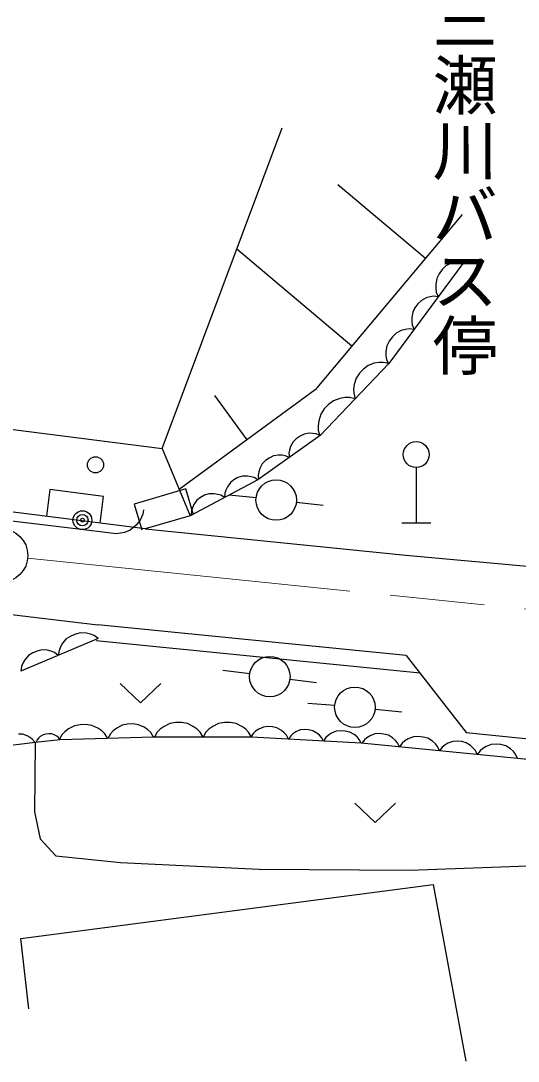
# Model space of a CAD drawing. Units: millimetres, scale not verified. Extents: x 40000 to 680000, y 20000 to 380000.
# Drawn here: x 372558 to 390984, y 277556 to 316054 of the extents above; entities that cross this region are included whole.
import ezdxf
from ezdxf.enums import TextEntityAlignment as Align

# ---------------------------------------------------------------- set-up
doc = ezdxf.new("R2010")
doc.units = ezdxf.units.MM
doc.header["$LTSCALE"] = 1000
doc.linetypes.add('CHAIN', pattern=[18.5, 12, -1.5, 3.5, -1.5])
for name, color, linetype, lineweight in [('M-BGD', 7, 'Continuous', 25), ('M-BMK', 2, 'CHAIN', 13), ('M-BMK-SRVR', 3, 'Continuous', 25)]:
    doc.layers.add(name, color=color, linetype=linetype, lineweight=lineweight)
doc.layers.add('M-BGD-HTXT', color=7, linetype='Continuous')
doc.styles.add('@ＭＳ ゴシック', font='')
doc.styles.get('@ＭＳ ゴシック').set_extended_font_data('@MS Gothic')

msp = doc.modelspace()

# ---------------------------------------------------------------- linework, layer by layer
at = {"layer": 'M-BGD'}
for p, q in [((377797, 300233), (382245, 312090)), ((387549, 307263), (384303, 309989)), ((388911, 308884), (383463, 302399)), ((384825, 304020), (380561, 307601)), ((388972, 307128), (386188, 303370)), ((388168, 306848), (388054, 306694)), ((388308, 306983), (388168, 306848)), ((388499, 307080), (388308, 306983)), ((388652, 307126), (388499, 307080)), ((388787, 307146), (388652, 307126)), ((388972, 307128), (388787, 307146)), ((387965, 306520), (387928, 306309)), ((388054, 306694), (387965, 306520)), ((387928, 306309), (387929, 306149)), ((387929, 306149), (387949, 306015)), ((387397, 305707), (387266, 305580)), ((387577, 305798), (387397, 305707)), ((387720, 305841), (387577, 305798)), ((387846, 305859), (387720, 305841)), ((388020, 305842), (387846, 305859)), ((387949, 306015), (388020, 305842)), ((387159, 305435), (387076, 305273)), ((387266, 305580), (387159, 305435)), ((387076, 305273), (387041, 305075)), ((387041, 305075), (387042, 304925)), ((387042, 304925), (387061, 304799)), ((386654, 304590), (386463, 304493)), ((386808, 304636), (386654, 304590)), ((386942, 304656), (386808, 304636)), ((387128, 304637), (386942, 304656)), ((387061, 304799), (387128, 304637)), ((386209, 304203), (386120, 304030)), ((386323, 304358), (386209, 304203)), ((386463, 304493), (386323, 304358)), ((386120, 304030), (386083, 303819)), ((386083, 303819), (386084, 303659)), ((386188, 303370), (383646, 300703)), ((385653, 303382), (385426, 303301)), ((385831, 303412), (385653, 303382)), ((385984, 303416), (385831, 303412)), ((386188, 303370), (385984, 303416)), ((386084, 303659), (386104, 303525)), ((386104, 303525), (386175, 303352)), ((385102, 303013), (384979, 302832)), ((385251, 303169), (385102, 303013)), ((385426, 303301), (385251, 303169)), ((384909, 302601), (384887, 302422)), ((384979, 302832), (384909, 302601)), ((383463, 302399), (378431, 298707)), ((384887, 302422), (384891, 302270)), ((384891, 302270), (384947, 302067)), ((364527, 301898), (377797, 300233)), ((380947, 300553), (379744, 302193)), ((383958, 301855), (383800, 301691)), ((384142, 301994), (383958, 301855)), ((384382, 302081), (384142, 301994)), ((384570, 302112), (384382, 302081)), ((384731, 302116), (384570, 302112)), ((384947, 302067), (384731, 302116)), ((383671, 301499), (383596, 301256)), ((383800, 301691), (383671, 301499)), ((383596, 301256), (383574, 301067)), ((383574, 301067), (383577, 300906)), ((383646, 300703), (381345, 299065)), ((382901, 300688), (382764, 300590)), ((383054, 300762), (382901, 300688)), ((383239, 300791), (383054, 300762)), ((383379, 300788), (383239, 300791)), ((383496, 300768), (383379, 300788)), ((383646, 300703), (383496, 300768)), ((383577, 300906), (383636, 300692)), ((382555, 300304), (382513, 300171)), ((382643, 300470), (382555, 300304)), ((382764, 300590), (382643, 300470)), ((377797, 300233), (378833, 297738)), ((381913, 299951), (381760, 299876)), ((382099, 299980), (381913, 299951)), ((382239, 299976), (382099, 299980)), ((382356, 299956), (382239, 299976)), ((382506, 299891), (382356, 299956)), ((382513, 300171), (382493, 300054)), ((382493, 300054), (382506, 299891)), ((381503, 299659), (381415, 299493)), ((381624, 299779), (381503, 299659)), ((381760, 299876), (381624, 299779)), ((387207, 299522), (387208, 297483)), ((380604, 299149), (380456, 299070)), ((380766, 299203), (380604, 299149)), ((380954, 299207), (380766, 299203)), ((381092, 299185), (380954, 299207)), ((381205, 299150), (381092, 299185)), ((381345, 299065), (381205, 299150)), ((381372, 299359), (381352, 299242)), ((381352, 299242), (381365, 299080)), ((381415, 299493), (381372, 299359)), ((381345, 299065), (378833, 297738)), ((380211, 298814), (380151, 298688)), ((380321, 298967), (380211, 298814)), ((380456, 299070), (380321, 298967)), ((377160, 297250), (366538, 298612)), ((373640, 298709), (373513, 297718)), ((375623, 298455), (373640, 298709)), ((375496, 297463), (375623, 298455)), ((378677, 298734), (376757, 298174)), ((378956, 297774), (378677, 298734)), ((379218, 298416), (379083, 298313)), ((379367, 298495), (379218, 298416)), ((379529, 298549), (379367, 298495)), ((379716, 298553), (379529, 298549)), ((379855, 298531), (379716, 298553)), ((379968, 298496), (379855, 298531)), ((380108, 298411), (379968, 298496)), ((380116, 298574), (380108, 298411)), ((380151, 298688), (380116, 298574)), ((381273, 298397), (380278, 298498)), ((374799, 297228), (366405, 298232)), ((376757, 298174), (377037, 297214)), ((378914, 298034), (378879, 297921)), ((378974, 298161), (378914, 298034)), ((379083, 298313), (378974, 298161)), ((382764, 298237), (383758, 298126)), ((377083, 297800), (376975, 297571)), ((377102, 297959), (377083, 297800)), ((378833, 297738), (377160, 297250)), ((378879, 297921), (378870, 297758)), ((375792, 297109), (374799, 297228)), ((376610, 297212), (376397, 297117)), ((376832, 297387), (376610, 297212)), ((376975, 297571), (376832, 297387)), ((377160, 297250), (386815, 296285)), ((386668, 297482), (387748, 297483)), ((376109, 297071), (375792, 297109)), ((376397, 297117), (376109, 297071)), ((386815, 296285), (396413, 295407)), ((369271, 294426), (375410, 293707)), ((374586, 293363), (374409, 293288)), ((374775, 293408), (374586, 293363)), ((374990, 293394), (374775, 293408)), ((375145, 293356), (374990, 293394)), ((375271, 293304), (375145, 293356)), ((386835, 292569), (375410, 293707)), ((375421, 293194), (372558, 291987)), ((374105, 293021), (374025, 292883)), ((374245, 293184), (374105, 293021)), ((374409, 293288), (374245, 293184)), ((375421, 293194), (375271, 293304)), ((387346, 291916), (375351, 293110)), ((372999, 292661), (372845, 292563)), ((373165, 292731), (372999, 292661)), ((373342, 292773), (373165, 292731)), ((373543, 292760), (373342, 292773)), ((373688, 292724), (373543, 292760)), ((373806, 292676), (373688, 292724)), ((373947, 292573), (373806, 292676)), ((373974, 292757), (373947, 292573)), ((374025, 292883), (373974, 292757)), ((372638, 292281), (372590, 292163)), ((372714, 292410), (372638, 292281)), ((372845, 292563), (372714, 292410)), ((386835, 292569), (389061, 289723)), ((372590, 292163), (372566, 291990)), ((381039, 291886), (380048, 292018)), ((376241, 291533), (376991, 290814)), ((376991, 290814), (377740, 291534)), ((382526, 291694), (383518, 291569)), ((384186, 290713), (383190, 290796)), ((385680, 290580), (386675, 290484)), ((374543, 289965), (374330, 289851)), ((374758, 290008), (374543, 289965)), ((374974, 290014), (374758, 290008)), ((375190, 289984), (374974, 290014)), ((375410, 289883), (375190, 289984)), ((376310, 289990), (376110, 289882)), ((376513, 290030), (376310, 289990)), ((376717, 290036), (376513, 290030)), ((376922, 290008), (376717, 290036)), ((377129, 289912), (376922, 290008)), ((377268, 289814), (377129, 289912)), ((377868, 289944), (377724, 289836)), ((378084, 290052), (377868, 289944)), ((378300, 290088), (378084, 290052)), ((378516, 290089), (378300, 290088)), ((378732, 290053), (378516, 290089)), ((378948, 289945), (378732, 290053)), ((379092, 289837), (378948, 289945)), ((379667, 289945), (379524, 289837)), ((379883, 290054), (379667, 289945)), ((380099, 290090), (379883, 290054)), ((380315, 290090), (380099, 290090)), ((380531, 290054), (380315, 290090)), ((380747, 289946), (380531, 290054)), ((380891, 289838), (380747, 289946)), ((381545, 289918), (381372, 289844)), ((381714, 289937), (381545, 289918)), ((381882, 289927), (381714, 289937)), ((382048, 289890), (381882, 289927)), ((382211, 289796), (382048, 289890)), ((372630, 289656), (372472, 289663)), ((372794, 289598), (372630, 289656)), ((372907, 289533), (372794, 289598)), ((372994, 289465), (372907, 289533)), ((373282, 289565), (373216, 289504)), ((373383, 289631), (373282, 289565)), ((373489, 289660), (373383, 289631)), ((373596, 289672), (373489, 289660)), ((373705, 289665), (373596, 289672)), ((373818, 289623), (373705, 289665)), ((373896, 289577), (373818, 289623)), ((373955, 289529), (373896, 289577)), ((374019, 289446), (373955, 289529)), ((374085, 289628), (373982, 289445)), ((377480, 289548), (374019, 289446)), ((374190, 289739), (374085, 289628)), ((374330, 289851), (374190, 289739)), ((375557, 289779), (375410, 289883)), ((375668, 289675), (375557, 289779)), ((375781, 289498), (375668, 289675)), ((375878, 289671), (375781, 289498)), ((375977, 289776), (375878, 289671)), ((376110, 289882), (375977, 289776)), ((377373, 289715), (377268, 289814)), ((377480, 289548), (377373, 289715)), ((381107, 289551), (377480, 289548)), ((377616, 289728), (377508, 289548)), ((377724, 289836), (377616, 289728)), ((379200, 289729), (379092, 289837)), ((379308, 289549), (379200, 289729)), ((379416, 289729), (379308, 289549)), ((379524, 289837), (379416, 289729)), ((380999, 289730), (380891, 289838)), ((381107, 289551), (380999, 289730)), ((381167, 289687), (381075, 289552)), ((385168, 289320), (381107, 289551)), ((381256, 289766), (381167, 289687)), ((381372, 289844), (381256, 289766)), ((382318, 289706), (382211, 289796)), ((382397, 289618), (382318, 289706)), ((382473, 289473), (382397, 289618)), ((382558, 289599), (382473, 289473)), ((382640, 289672), (382558, 289599)), ((382748, 289744), (382640, 289672)), ((382909, 289813), (382748, 289744)), ((383066, 289830), (382909, 289813)), ((383221, 289821), (383066, 289830)), ((383376, 289786), (383221, 289821)), ((383527, 289700), (383376, 289786)), ((383626, 289616), (383527, 289700)), ((383700, 289534), (383626, 289616)), ((383770, 289400), (383700, 289534)), ((383862, 289535), (383770, 289400)), ((383951, 289614), (383862, 289535)), ((384067, 289691), (383951, 289614)), ((384240, 289766), (384067, 289691)), ((384409, 289784), (384240, 289766)), ((384577, 289774), (384409, 289784)), ((384743, 289737), (384577, 289774)), ((384906, 289644), (384743, 289737)), ((385013, 289554), (384906, 289644)), ((385092, 289465), (385013, 289554)), ((385376, 289525), (385285, 289450)), ((385496, 289598), (385376, 289525)), ((385671, 289665), (385496, 289598)), ((385841, 289677), (385671, 289665)), ((386008, 289661), (385841, 289677)), ((386173, 289617), (386008, 289661)), ((386332, 289517), (386173, 289617)), ((386435, 289422), (386332, 289517)), ((387099, 289555), (386911, 289483)), ((387281, 289567), (387099, 289555)), ((387460, 289550), (387281, 289567)), ((387636, 289503), (387460, 289550)), ((389061, 289723), (403939, 288169)), ((373087, 289345), (369260, 288877)), ((373087, 289345), (372994, 289465)), ((373087, 289345), (373066, 286787)), ((374019, 289446), (373087, 289345)), ((373168, 289445), (373124, 289349)), ((373216, 289504), (373168, 289445)), ((385168, 289320), (385092, 289465)), ((390959, 288759), (385168, 289320)), ((385285, 289450), (385188, 289318)), ((386511, 289331), (386435, 289422)), ((386581, 289183), (386511, 289331)), ((386685, 289324), (386581, 289183)), ((386783, 289405), (386685, 289324)), ((386911, 289483), (386783, 289405)), ((387807, 289396), (387636, 289503)), ((387917, 289295), (387807, 289396)), ((387998, 289197), (387917, 289295)), ((388073, 289039), (387998, 289197)), ((388170, 289170), (388073, 289039)), ((388262, 289245), (388170, 289170)), ((388382, 289318), (388262, 289245)), ((388557, 289385), (388382, 289318)), ((388727, 289397), (388557, 289385)), ((388894, 289381), (388727, 289397)), ((389058, 289337), (388894, 289381)), ((389217, 289237), (389058, 289337)), ((389321, 289143), (389217, 289237)), ((389396, 289051), (389321, 289143)), ((389668, 289125), (389570, 289044)), ((389797, 289203), (389668, 289125)), ((389984, 289275), (389797, 289203)), ((390166, 289288), (389984, 289275)), ((390345, 289270), (390166, 289288)), ((390522, 289223), (390345, 289270)), ((390692, 289116), (390522, 289223)), ((389466, 288903), (389396, 289051)), ((389570, 289044), (389466, 288903)), ((390803, 289015), (390692, 289116)), ((390884, 288917), (390803, 289015)), ((390959, 288759), (390884, 288917)), ((396284, 288263), (390959, 288759)), ((384936, 287107), (385686, 286387)), ((385686, 286387), (386436, 287108)), ((373066, 286787), (373276, 285783)), ((373276, 285783), (373862, 285156)), ((373862, 285156), (376246, 284907)), ((376246, 284907), (381392, 284659)), ((381392, 284659), (386956, 284621)), ((386956, 284621), (391683, 284792)), ((372559, 282097), (387830, 284090)), ((387830, 284090), (389046, 277556)), ((372855, 279490), (372559, 282097))]:
    msp.add_line(p, q, dxfattribs=at)
for centre, radius in [((387206, 300002), 480), ((375326, 299623), 300), ((382019, 298321), 750), ((374841, 297575), 350), ((374841, 297575), 210), ((374841, 297575), 70), ((381782, 291787), 750), ((384934, 290651), 750)]:
    msp.add_circle(centre, radius, dxfattribs=at)
at = {"layer": 'M-BMK'}
msp.add_line((372813, 296166), (433102, 290027), dxfattribs=at)
at = {"layer": 'M-BMK-SRVR'}
msp.add_circle((371818, 296268), 1000, dxfattribs=at)

# ---------------------------------------------------------------- texts
at = {"layer": 'M-BGD-HTXT', "style": '@ＭＳ ゴシック'}
msp.add_text('三瀬川バス停', height=1766, rotation=270.04, dxfattribs=at).set_placement((388978, 317310), align=Align.MIDDLE_LEFT)

doc.saveas('drawing.dxf')
